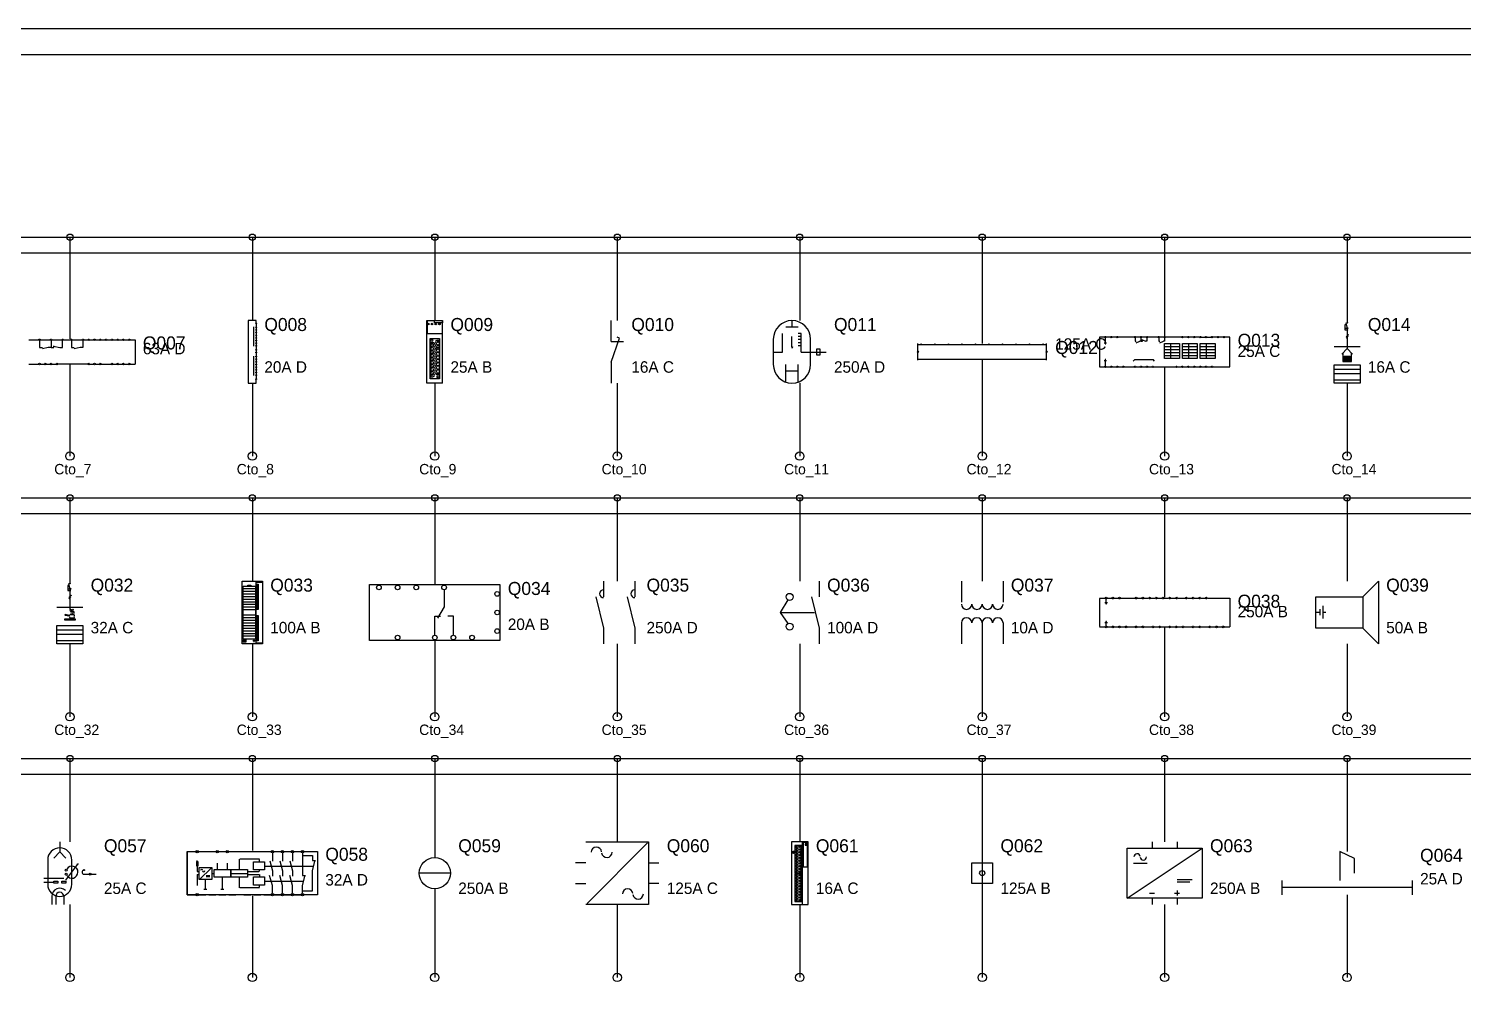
# Model space of a CAD drawing. Header units: metres. Extents: x 2 to 99, y 2 to 133.
# Drawn here: x 27.21 to 54.73, y 114.69 to 133 of the extents above; entities that cross this region are included whole.
import ezdxf

# ---------------------------------------------------------------- set-up
doc = ezdxf.new("R2010")
doc.units = ezdxf.units.M
for name, color, linetype in [('BARRAS_BUSBAR', 7, 'Continuous'), ('COMPONENTES', 7, 'Continuous'), ('FORMATO_LAMINA', 7, 'Continuous'), ('LINEAS_FUERZA', 7, 'Continuous'), ('TEXTOS_CIRCUITO', 7, 'Continuous')]:
    doc.layers.add(name, color=color, linetype=linetype)

msp = doc.modelspace()

# ---------------------------------------------------------------- linework, layer by layer
at = {"layer": 'BARRAS_BUSBAR'}
for p, q in [((5, 129), (96, 129)), ((5, 128.7), (96, 128.7)), ((5, 124), (96, 124)), ((5, 123.7), (96, 123.7)), ((5, 119), (96, 119)), ((5, 118.7), (96, 118.7))]:
    msp.add_line(p, q, dxfattribs=at)
at = {"layer": 'COMPONENTES'}
for p, q in [((31.522, 127.28), (31.522, 126.907)), ((31.573, 127.341), (31.573, 127.28)), ((31.573, 127.265), (31.573, 127.229)), ((31.573, 127.214), (31.573, 127.178)), ((31.573, 127.163), (31.573, 127.127)), ((34.85, 126.2), (34.85, 127.4)), ((34.85, 127.4), (35.15, 127.4)), ((34.857, 127.143), (34.857, 127.4)), ((35.143, 127.143), (34.857, 127.143)), ((34.864, 127.344), (34.885, 127.323)), ((34.864, 127.323), (34.885, 127.344)), ((34.937, 127.344), (34.958, 127.323)), ((34.937, 127.323), (34.958, 127.344)), ((35.007, 127.344), (35.028, 127.323)), ((35.007, 127.323), (35.028, 127.344)), ((35.078, 127.344), (35.099, 127.323)), ((35.078, 127.323), (35.099, 127.344)), ((35.143, 127.357), (35.143, 127.143)), ((35.15, 126.2), (35.15, 127.4)), ((38.38, 127), (38.38, 127.4)), ((41.672, 126.797), (41.672, 127.155)), ((41.731, 127.281), (41.97, 127.281)), ((41.851, 127.4), (41.851, 127.281)), ((42.03, 127.155), (41.97, 127.155)), ((42.03, 126.797), (42.03, 127.155)), ((52.488, 127.317), (52.459, 127.317)), ((52.459, 127.317), (52.459, 127.222)), ((52.459, 127.255), (52.517, 127.255)), ((52.459, 127.222), (52.517, 127.222)), ((52.508, 127.367), (52.492, 127.35)), ((52.492, 127.367), (52.508, 127.35)), ((52.5, 127.4), (52.5, 127.359)), ((52.5, 127.263), (52.517, 127.263)), ((52.5, 127.247), (52.517, 127.247)), ((52.5, 127.243), (52.5, 127.234)), ((52.5, 127.21), (52.5, 127.193)), ((52.5, 127.193), (52.5, 126.928)), ((52.517, 127.263), (52.517, 127.247)), ((27.211, 127.033), (27.4, 127.033)), ((27.417, 127.017), (27.417, 126.883)), ((27.417, 126.883), (27.472, 126.883)), ((27.433, 127.033), (27.622, 127.033)), ((27.656, 127.033), (27.844, 127.033)), ((27.878, 127.033), (28.011, 127.033)), ((28.028, 127.017), (28.028, 126.883)), ((28.028, 126.883), (28.083, 126.883)), ((28.044, 127.033), (28.233, 127.033)), ((28.267, 127.033), (28.344, 127.033)), ((28.378, 127.033), (28.456, 127.033)), ((28.489, 127.033), (28.567, 127.033)), ((28.6, 127.033), (28.678, 127.033)), ((28.711, 127.033), (28.789, 127.033)), ((28.822, 127.033), (28.9, 127.033)), ((28.933, 127.033), (29.011, 127.033)), ((29.044, 127.033), (29.122, 127.033)), ((29.156, 127.033), (29.25, 127.033)), ((29.25, 127.033), (29.25, 126.567)), ((31.573, 127.111), (31.573, 127.076)), ((31.573, 127.06), (31.573, 127.025)), ((31.573, 127.009), (31.573, 126.974)), ((31.573, 126.958), (31.573, 126.923)), ((31.573, 126.907), (31.573, 126.846)), ((34.921, 126.989), (34.921, 126.32)), ((34.921, 126.989), (34.967, 126.989)), ((35.037, 127.027), (35.083, 127.027)), ((35.037, 126.892), (35.083, 126.892)), ((35.083, 127.027), (35.083, 126.363)), ((38.38, 126.6), (38.54, 127.06)), ((38.38, 127), (38.62, 127)), ((38.54, 127.06), (38.5, 127.08)), ((41.493, 127.036), (41.493, 126.558)), ((41.851, 126.899), (41.851, 127.096)), ((42.03, 127.096), (41.97, 127.096)), ((42.03, 127.036), (41.97, 127.036)), ((42.03, 126.976), (41.97, 126.976)), ((42.03, 126.916), (41.97, 126.916)), ((42.209, 126.558), (42.209, 127.036)), ((44.266, 126.943), (44.321, 126.943)), ((44.341, 126.943), (44.581, 126.943)), ((44.601, 126.943), (44.841, 126.943)), ((44.86, 126.943), (45.101, 126.943)), ((45.12, 126.943), (45.36, 126.943)), ((45.38, 126.943), (45.62, 126.943)), ((45.64, 126.943), (45.88, 126.943)), ((45.899, 126.943), (46.14, 126.943)), ((46.159, 126.943), (46.399, 126.943)), ((46.419, 126.943), (46.659, 126.943)), ((46.679, 126.943), (46.734, 126.943)), ((47.847, 127.084), (47.75, 127.084)), ((47.75, 127.084), (47.75, 126.516)), ((47.841, 126.976), (47.886, 126.976)), ((47.852, 126.965), (47.875, 126.965)), ((47.858, 126.953), (47.869, 126.953)), ((47.864, 126.976), (47.864, 127.061)), ((47.96, 127.084), (47.881, 127.084)), ((48.074, 127.084), (47.994, 127.084)), ((48.188, 127.084), (48.108, 127.084)), ((48.415, 127.084), (48.148, 127.084)), ((48.432, 127.061), (48.432, 127.005)), ((48.432, 127.005), (48.455, 127.005)), ((48.528, 127.084), (48.449, 127.084)), ((48.455, 126.976), (48.523, 127.005)), ((48.545, 127.005), (48.523, 127.005)), ((48.545, 127.061), (48.545, 127.005)), ((48.545, 127.005), (48.568, 127.005)), ((48.642, 127.084), (48.562, 127.084)), ((48.568, 127.033), (48.636, 127.005)), ((48.568, 127.005), (48.574, 127.005)), ((48.574, 127.005), (48.574, 127.039)), ((48.659, 127.005), (48.636, 127.005)), ((48.659, 127.061), (48.659, 127.005)), ((48.869, 127.084), (48.676, 127.084)), ((48.886, 127.061), (48.886, 127.005)), ((48.886, 127.005), (48.909, 127.005)), ((48.983, 127.084), (48.903, 127.084)), ((48.909, 126.976), (48.977, 127.005)), ((49, 127.005), (48.977, 127.005)), ((49, 127.061), (49, 127.005)), ((49, 126.902), (49.284, 126.902)), ((49.324, 127.084), (49.017, 127.084)), ((49.114, 126.959), (49.114, 126.675)), ((49.341, 126.902), (49.625, 126.902)), ((49.438, 127.084), (49.358, 127.084)), ((49.455, 126.959), (49.455, 126.675)), ((49.551, 127.084), (49.472, 127.084)), ((49.665, 127.084), (49.585, 127.084)), ((49.682, 126.902), (49.966, 126.902)), ((49.699, 127.084), (49.778, 127.084)), ((49.795, 126.959), (49.795, 126.675)), ((49.812, 127.084), (49.892, 127.084)), ((50.006, 127.084), (49.926, 127.084)), ((50.125, 127.084), (50.04, 127.084)), ((50.25, 127.084), (50.153, 127.084)), ((50.25, 126.516), (50.25, 127.084)), ((52.252, 126.903), (52.748, 126.903)), ((52.521, 127.127), (52.479, 127.086)), ((52.521, 127.102), (52.479, 127.061)), ((52.5, 126.924), (52.5, 126.862)), ((31.522, 126.718), (31.522, 126.346)), ((31.573, 126.831), (31.573, 126.795)), ((31.573, 126.78), (31.573, 126.718)), ((31.573, 126.703), (31.573, 126.667)), ((31.573, 126.652), (31.573, 126.616)), ((31.573, 126.601), (31.573, 126.565)), ((38.38, 126.6), (38.38, 126.2)), ((41.493, 126.797), (41.672, 126.797)), ((42.03, 126.797), (42.507, 126.797)), ((44.266, 126.657), (46.734, 126.657)), ((47.841, 126.635), (47.886, 126.635)), ((47.852, 126.647), (47.875, 126.647)), ((47.858, 126.658), (47.869, 126.658)), ((47.864, 126.539), (47.864, 126.63)), ((48.398, 126.624), (48.426, 126.652)), ((48.426, 126.652), (48.778, 126.652)), ((48.807, 126.624), (48.778, 126.652)), ((49, 126.845), (49.284, 126.845)), ((49, 126.789), (49.284, 126.789)), ((49, 126.732), (49.284, 126.732)), ((49.341, 126.845), (49.625, 126.845)), ((49.341, 126.789), (49.625, 126.789)), ((49.341, 126.732), (49.625, 126.732)), ((49.682, 126.845), (49.966, 126.845)), ((49.682, 126.789), (49.966, 126.789)), ((49.682, 126.732), (49.966, 126.732)), ((52.5, 126.862), (52.397, 126.759)), ((52.417, 126.779), (52.417, 126.614)), ((52.417, 126.614), (52.583, 126.614)), ((52.44, 126.614), (52.44, 126.717)), ((52.442, 126.717), (52.558, 126.717)), ((52.442, 126.697), (52.558, 126.697)), ((52.442, 126.676), (52.558, 126.676)), ((52.442, 126.655), (52.558, 126.655)), ((52.442, 126.634), (52.558, 126.634)), ((52.5, 126.862), (52.603, 126.759)), ((52.56, 126.717), (52.56, 126.614)), ((52.583, 126.614), (52.583, 126.779)), ((27.211, 126.567), (27.4, 126.567)), ((27.433, 126.567), (27.511, 126.567)), ((27.544, 126.567), (27.622, 126.567)), ((27.656, 126.567), (27.733, 126.567)), ((28.344, 126.567), (27.767, 126.567)), ((28.378, 126.567), (28.456, 126.567)), ((28.489, 126.567), (28.567, 126.567)), ((28.6, 126.567), (28.789, 126.567)), ((28.822, 126.567), (28.9, 126.567)), ((28.933, 126.567), (29.011, 126.567)), ((29.044, 126.567), (29.122, 126.567)), ((29.156, 126.567), (29.25, 126.567)), ((31.573, 126.55), (31.573, 126.514)), ((31.573, 126.499), (31.573, 126.463)), ((31.573, 126.448), (31.573, 126.412)), ((31.573, 126.397), (31.573, 126.361)), ((31.573, 126.346), (31.573, 126.284)), ((34.921, 126.32), (34.967, 126.32)), ((35.037, 126.363), (35.083, 126.363)), ((41.731, 126.224), (41.731, 126.558)), ((41.731, 126.439), (41.97, 126.439)), ((41.97, 126.224), (41.97, 126.558)), ((47.75, 126.516), (47.847, 126.516)), ((47.881, 126.516), (47.96, 126.516)), ((47.994, 126.516), (48.074, 126.516)), ((48.108, 126.516), (48.188, 126.516)), ((48.222, 126.516), (48.415, 126.516)), ((48.449, 126.516), (48.528, 126.516)), ((48.562, 126.516), (48.642, 126.516)), ((48.676, 126.516), (48.756, 126.516)), ((48.79, 126.516), (49.097, 126.516)), ((49.085, 126.516), (49.21, 126.516)), ((49.244, 126.516), (49.324, 126.516)), ((49.358, 126.516), (49.438, 126.516)), ((49.472, 126.516), (49.551, 126.516)), ((49.585, 126.516), (49.665, 126.516)), ((49.699, 126.516), (49.778, 126.516)), ((49.812, 126.516), (49.892, 126.516)), ((49.926, 126.516), (50.006, 126.516)), ((49.966, 126.516), (50.165, 126.516)), ((50.153, 126.516), (50.25, 126.516)), ((52.252, 126.469), (52.748, 126.469)), ((52.252, 126.386), (52.748, 126.386)), ((35.15, 126.2), (34.85, 126.2)), ((52.252, 126.262), (52.748, 126.262)), ((27.988, 122.317), (27.959, 122.317)), ((27.959, 122.317), (27.959, 122.222)), ((27.959, 122.255), (28.017, 122.255)), ((27.959, 122.222), (28.017, 122.222)), ((28.008, 122.367), (27.992, 122.35)), ((27.992, 122.367), (28.008, 122.35)), ((28, 122.4), (28, 122.359)), ((28, 122.263), (28.017, 122.263)), ((28, 122.247), (28.017, 122.247)), ((28, 122.243), (28, 122.234)), ((28, 122.21), (28, 122.193)), ((28, 122.193), (28, 121.932)), ((28.017, 122.263), (28.017, 122.247)), ((31.558, 122.253), (31.322, 122.253)), ((31.558, 122.203), (31.322, 122.203)), ((31.57, 122.381), (31.694, 122.381)), ((31.57, 122.381), (31.57, 121.217)), ((31.61, 122.314), (31.581, 122.314)), ((31.61, 122.293), (31.581, 122.293)), ((31.61, 122.264), (31.581, 122.264)), ((31.61, 122.242), (31.581, 122.242)), ((31.61, 122.213), (31.581, 122.213)), ((31.61, 122.191), (31.581, 122.191)), ((38.237, 122.4), (38.237, 122.1)), ((38.837, 122.4), (38.837, 122.1)), ((42.375, 122.4), (42.375, 122.1)), ((45.1, 122.4), (45.1, 122)), ((45.9, 122.4), (45.9, 122)), ((52.8, 122.1), (53.1, 122.4)), ((53.1, 122.4), (53.1, 121.2)), ((28.021, 122.127), (27.979, 122.086)), ((28.021, 122.102), (27.979, 122.061)), ((28, 121.928), (28, 121.862)), ((31.558, 122.152), (31.322, 122.152)), ((31.558, 122.102), (31.322, 122.102)), ((31.558, 122.052), (31.322, 122.052)), ((31.558, 122.001), (31.322, 122.001)), ((31.558, 121.951), (31.322, 121.951)), ((31.61, 122.162), (31.581, 122.162)), ((31.61, 122.141), (31.581, 122.141)), ((31.61, 122.112), (31.581, 122.112)), ((31.61, 122.09), (31.581, 122.09)), ((31.61, 122.061), (31.581, 122.061)), ((31.61, 122.039), (31.581, 122.039)), ((31.61, 122.01), (31.581, 122.01)), ((31.61, 121.989), (31.581, 121.989)), ((31.61, 121.96), (31.581, 121.96)), ((31.61, 121.938), (31.581, 121.938)), ((47.75, 122.076), (47.859, 122.076)), ((47.75, 122.069), (47.75, 121.531)), ((47.853, 121.992), (47.904, 121.992)), ((47.865, 121.979), (47.891, 121.979)), ((47.872, 121.967), (47.885, 121.967)), ((47.878, 121.992), (47.878, 122.056)), ((47.897, 122.076), (47.987, 122.076)), ((48.026, 122.076), (48.115, 122.076)), ((48.154, 122.076), (48.436, 122.076)), ((48.474, 122.076), (48.564, 122.076)), ((48.603, 122.076), (48.692, 122.076)), ((48.731, 122.076), (48.821, 122.076)), ((48.859, 122.076), (48.949, 122.076)), ((48.987, 122.076), (49.077, 122.076)), ((49.115, 122.076), (49.212, 122.076)), ((49.25, 122.076), (49.397, 122.076)), ((49.436, 122.076), (49.526, 122.076)), ((49.564, 122.076), (49.654, 122.076)), ((49.692, 122.076), (49.782, 122.076)), ((49.821, 122.076), (50.25, 122.076)), ((50.25, 122.076), (50.25, 121.524)), ((52.035, 121.927), (52.035, 121.687)), ((27.752, 121.903), (28.248, 121.903)), ((27.995, 121.721), (27.995, 121.754)), ((28.082, 121.754), (28.001, 121.754)), ((28.062, 121.694), (28.021, 121.694)), ((28.088, 121.721), (28.088, 121.754)), ((31.558, 121.901), (31.322, 121.901)), ((31.558, 121.85), (31.322, 121.85)), ((31.558, 121.746), (31.322, 121.746)), ((31.558, 121.695), (31.322, 121.695)), ((31.558, 121.645), (31.322, 121.645)), ((31.61, 121.909), (31.581, 121.909)), ((31.61, 121.887), (31.581, 121.887)), ((31.61, 121.711), (31.581, 121.711)), ((31.61, 121.689), (31.581, 121.689)), ((31.61, 121.66), (31.581, 121.66)), ((31.61, 121.639), (31.581, 121.639)), ((41.625, 121.8), (42.285, 121.8)), ((51.915, 121.807), (51.975, 121.807)), ((51.975, 121.867), (51.975, 121.747)), ((52.035, 121.807), (52.095, 121.807)), ((27.752, 121.469), (28.248, 121.469)), ((27.752, 121.386), (28.248, 121.386)), ((31.558, 121.595), (31.322, 121.595)), ((31.558, 121.545), (31.322, 121.545)), ((31.558, 121.494), (31.322, 121.494)), ((31.558, 121.444), (31.322, 121.444)), ((31.558, 121.394), (31.322, 121.394)), ((31.61, 121.61), (31.581, 121.61)), ((31.61, 121.588), (31.581, 121.588)), ((31.61, 121.559), (31.581, 121.559)), ((31.61, 121.537), (31.581, 121.537)), ((31.61, 121.508), (31.581, 121.508)), ((31.61, 121.486), (31.581, 121.486)), ((31.61, 121.458), (31.581, 121.458)), ((31.61, 121.436), (31.581, 121.436)), ((31.61, 121.407), (31.581, 121.407)), ((31.61, 121.385), (31.581, 121.385)), ((45.1, 121.6), (45.1, 121.2)), ((45.5, 121.6), (45.5, 121.2)), ((45.9, 121.6), (45.9, 121.2)), ((47.75, 121.524), (47.859, 121.524)), ((47.853, 121.608), (47.904, 121.608)), ((47.865, 121.621), (47.891, 121.621)), ((47.872, 121.633), (47.885, 121.633)), ((47.878, 121.544), (47.878, 121.608)), ((47.897, 121.524), (47.987, 121.524)), ((48.026, 121.524), (48.115, 121.524)), ((48.154, 121.524), (48.244, 121.524)), ((48.282, 121.524), (48.436, 121.524)), ((48.474, 121.524), (48.564, 121.524)), ((48.603, 121.524), (48.756, 121.524)), ((48.795, 121.524), (48.885, 121.524)), ((48.923, 121.524), (49.077, 121.524)), ((49.115, 121.524), (49.205, 121.524)), ((49.244, 121.524), (49.333, 121.524)), ((49.372, 121.524), (49.526, 121.524)), ((49.564, 121.524), (49.654, 121.524)), ((49.692, 121.524), (49.846, 121.524)), ((49.885, 121.524), (49.974, 121.524)), ((50.013, 121.524), (50.103, 121.524)), ((50.141, 121.524), (50.25, 121.524)), ((53.1, 121.2), (52.8, 121.5)), ((27.752, 121.262), (28.248, 121.262)), ((31.558, 121.343), (31.322, 121.343)), ((31.558, 121.254), (31.512, 121.254)), ((31.535, 121.231), (31.535, 121.277)), ((31.57, 121.217), (31.694, 121.217)), ((31.61, 121.356), (31.581, 121.356)), ((31.61, 121.335), (31.581, 121.335)), ((31.61, 121.306), (31.581, 121.306)), ((31.61, 121.284), (31.581, 121.284)), ((27.806, 117.4), (27.806, 117.206)), ((35, 117.4), (35, 117.1)), ((39.08, 117.38), (37.92, 116.22)), ((42.16, 117.4), (41.84, 117.4)), ((41.84, 117.4), (41.84, 116.2)), ((42.04, 117.333), (41.907, 117.333)), ((41.907, 117.333), (41.907, 116.8)), ((41.973, 117.327), (41.933, 117.327)), ((41.933, 117.327), (41.933, 117.287)), ((41.933, 117.287), (41.973, 117.287)), ((41.973, 117.273), (41.933, 117.273)), ((41.933, 117.273), (41.933, 117.233)), ((41.933, 117.233), (41.973, 117.233)), ((41.973, 117.287), (41.973, 117.327)), ((41.973, 117.233), (41.973, 117.273)), ((41.996, 117.297), (42.023, 117.324)), ((41.996, 117.243), (42.023, 117.271)), ((42.031, 117.317), (42.003, 117.289)), ((42.031, 117.263), (42.003, 117.236)), ((42.04, 116.8), (42.04, 117.333)), ((42.053, 116.213), (42.053, 117.387)), ((42.149, 117.387), (42.064, 117.387)), ((42.064, 117.387), (42.064, 116.92)), ((42.131, 117.36), (42.104, 117.36)), ((42.104, 117.36), (42.104, 117.336)), ((42.104, 117.336), (42.131, 117.336)), ((42.131, 117.336), (42.131, 117.36)), ((42.149, 116.92), (42.149, 117.387)), ((42.16, 116.2), (42.16, 117.4)), ((45.5, 117.4), (45.5, 116.2)), ((48.28, 116.32), (49.72, 117.28)), ((48.76, 117.4), (48.76, 117.28)), ((49.24, 117.4), (49.24, 117.28)), ((27.574, 117.052), (27.574, 116.587)), ((27.806, 117.206), (27.69, 117.09)), ((27.806, 117.206), (27.923, 117.09)), ((27.923, 116.665), (28.155, 116.974)), ((28.039, 116.587), (28.039, 117.052)), ((30.25, 117.213), (30.25, 116.387)), ((30.25, 117.213), (30.413, 117.213)), ((30.442, 117.031), (30.442, 117.04)), ((30.471, 117.213), (30.606, 117.213)), ((30.663, 117.213), (30.798, 117.213)), ((30.827, 116.992), (30.827, 116.877)), ((30.856, 117.213), (30.99, 117.213)), ((31.019, 116.992), (31.019, 116.877)), ((31.048, 117.213), (31.183, 117.213)), ((31.25, 117.069), (31.25, 116.877)), ((31.635, 117.069), (31.26, 117.069)), ((31.337, 117.213), (31.471, 117.213)), ((31.529, 117.213), (31.663, 117.213)), ((31.635, 117.021), (31.635, 117.06)), ((31.721, 117.213), (31.856, 117.213)), ((31.885, 117.185), (31.885, 117.031)), ((31.913, 117.213), (32.048, 117.213)), ((32.077, 117.185), (32.077, 117.031)), ((32.106, 117.213), (32.24, 117.213)), ((32.269, 117.185), (32.269, 117.031)), ((32.298, 117.213), (32.433, 117.213)), ((32.462, 117.185), (32.462, 116.752)), ((32.462, 117.137), (32.654, 117.137)), ((32.654, 117.137), (32.654, 117.04)), ((32.654, 117.04), (32.712, 117.04)), ((32.75, 117.213), (32.75, 116.387)), ((37.9, 117), (37.7, 117)), ((39.1, 117), (39.3, 117)), ((41.867, 117.2), (41.893, 117.2)), ((41.87, 117.195), (41.89, 117.195)), ((41.875, 117.19), (41.885, 117.19)), ((41.88, 117.225), (41.88, 117.189)), ((41.973, 117.22), (41.933, 117.22)), ((41.933, 117.22), (41.933, 117.18)), ((41.933, 117.18), (41.973, 117.18)), ((41.973, 117.167), (41.933, 117.167)), ((41.933, 117.167), (41.933, 117.127)), ((41.933, 117.127), (41.973, 117.127)), ((41.973, 117.113), (41.933, 117.113)), ((41.933, 117.113), (41.933, 117.073)), ((41.933, 117.073), (41.973, 117.073)), ((41.973, 117.06), (41.933, 117.06)), ((41.933, 117.06), (41.933, 117.02)), ((41.933, 117.02), (41.973, 117.02)), ((41.973, 117.007), (41.933, 117.007)), ((41.933, 117.007), (41.933, 116.967)), ((41.933, 116.967), (41.973, 116.967)), ((41.973, 117.18), (41.973, 117.22)), ((41.973, 117.127), (41.973, 117.167)), ((41.973, 117.073), (41.973, 117.113)), ((41.973, 117.02), (41.973, 117.06)), ((41.973, 116.967), (41.973, 117.007)), ((41.996, 117.19), (42.023, 117.217)), ((41.996, 117.137), (42.023, 117.164)), ((41.996, 117.083), (42.023, 117.111)), ((41.996, 117.03), (42.023, 117.057)), ((41.996, 116.977), (42.023, 117.004)), ((42.031, 117.21), (42.003, 117.183)), ((42.031, 117.157), (42.003, 117.129)), ((42.031, 117.103), (42.003, 117.076)), ((42.031, 117.05), (42.003, 117.023)), ((42.031, 116.997), (42.003, 116.969)), ((48.4, 116.992), (48.664, 116.992)), ((27.497, 116.703), (27.69, 116.703)), ((27.69, 116.703), (27.884, 116.703)), ((28.271, 116.781), (28.503, 116.781)), ((30.442, 116.925), (30.442, 116.829)), ((30.442, 116.829), (30.471, 116.829)), ((30.442, 116.771), (30.471, 116.771)), ((30.442, 116.771), (30.442, 116.56)), ((30.49, 116.685), (30.712, 116.896)), ((30.615, 116.752), (30.683, 116.752)), ((30.615, 116.733), (30.683, 116.733)), ((30.721, 116.79), (30.769, 116.79)), ((30.923, 116.713), (30.923, 116.492)), ((31.096, 116.79), (31.394, 116.79)), ((31.25, 116.713), (31.25, 116.521)), ((31.404, 116.829), (31.625, 116.829)), ((31.409, 116.771), (31.63, 116.771)), ((31.635, 116.829), (31.635, 116.858)), ((31.635, 116.771), (31.635, 116.733)), ((31.731, 116.935), (32.673, 116.935)), ((32.462, 116.752), (32.519, 116.752)), ((35.3, 116.8), (34.7, 116.8)), ((41.907, 116.8), (42.04, 116.8)), ((42.04, 116.787), (41.907, 116.787)), ((41.907, 116.787), (41.907, 116.253)), ((41.973, 116.953), (41.933, 116.953)), ((41.933, 116.953), (41.933, 116.913)), ((41.933, 116.913), (41.973, 116.913)), ((41.973, 116.9), (41.933, 116.9)), ((41.933, 116.9), (41.933, 116.86)), ((41.933, 116.86), (41.973, 116.86)), ((41.973, 116.847), (41.933, 116.847)), ((41.933, 116.847), (41.933, 116.807)), ((41.933, 116.807), (41.973, 116.807)), ((41.973, 116.78), (41.933, 116.78)), ((41.933, 116.78), (41.933, 116.74)), ((41.933, 116.74), (41.973, 116.74)), ((41.973, 116.727), (41.933, 116.727)), ((41.933, 116.727), (41.933, 116.687)), ((41.933, 116.687), (41.973, 116.687)), ((41.973, 116.913), (41.973, 116.953)), ((41.973, 116.86), (41.973, 116.9)), ((41.973, 116.807), (41.973, 116.847)), ((41.973, 116.74), (41.973, 116.78)), ((41.973, 116.687), (41.973, 116.727)), ((41.996, 116.923), (42.023, 116.951)), ((41.996, 116.87), (42.023, 116.897)), ((41.996, 116.817), (42.023, 116.844)), ((41.996, 116.75), (42.023, 116.777)), ((41.996, 116.697), (42.023, 116.724)), ((42.031, 116.943), (42.003, 116.916)), ((42.031, 116.89), (42.003, 116.863)), ((42.031, 116.837), (42.003, 116.809)), ((42.031, 116.77), (42.003, 116.743)), ((42.031, 116.717), (42.003, 116.689)), ((42.04, 116.253), (42.04, 116.787)), ((42.064, 116.92), (42.149, 116.92)), ((27.497, 116.626), (27.69, 116.626)), ((30.567, 116.492), (30.625, 116.492)), ((30.596, 116.665), (30.596, 116.492)), ((30.894, 116.492), (30.952, 116.492)), ((31.635, 116.521), (31.26, 116.521)), ((31.635, 116.531), (31.635, 116.569)), ((31.731, 116.646), (32.481, 116.646)), ((32.462, 116.463), (32.654, 116.463)), ((35, 116.5), (35, 116.2)), ((37.7, 116.6), (37.9, 116.6)), ((39.3, 116.6), (39.1, 116.6)), ((41.973, 116.673), (41.933, 116.673)), ((41.933, 116.673), (41.933, 116.633)), ((41.933, 116.633), (41.973, 116.633)), ((41.973, 116.62), (41.933, 116.62)), ((41.933, 116.62), (41.933, 116.58)), ((41.933, 116.58), (41.973, 116.58)), ((41.973, 116.567), (41.933, 116.567)), ((41.933, 116.567), (41.933, 116.527)), ((41.933, 116.527), (41.973, 116.527)), ((41.973, 116.513), (41.933, 116.513)), ((41.933, 116.513), (41.933, 116.473)), ((41.933, 116.473), (41.973, 116.473)), ((41.973, 116.46), (41.933, 116.46)), ((41.933, 116.46), (41.933, 116.42)), ((41.933, 116.42), (41.973, 116.42)), ((41.973, 116.407), (41.933, 116.407)), ((41.933, 116.407), (41.933, 116.367)), ((41.973, 116.633), (41.973, 116.673)), ((41.973, 116.58), (41.973, 116.62)), ((41.973, 116.527), (41.973, 116.567)), ((41.973, 116.473), (41.973, 116.513)), ((41.973, 116.42), (41.973, 116.46)), ((41.973, 116.367), (41.973, 116.407)), ((41.996, 116.643), (42.023, 116.671)), ((41.996, 116.59), (42.023, 116.617)), ((41.996, 116.537), (42.023, 116.564)), ((41.996, 116.483), (42.023, 116.511)), ((41.996, 116.43), (42.023, 116.457)), ((42.031, 116.663), (42.003, 116.636)), ((42.031, 116.61), (42.003, 116.583)), ((42.031, 116.557), (42.003, 116.529)), ((42.031, 116.503), (42.003, 116.476)), ((42.031, 116.45), (42.003, 116.423)), ((48.712, 116.416), (48.808, 116.416)), ((49.192, 116.416), (49.288, 116.416)), ((49.24, 116.68), (49.528, 116.68)), ((49.24, 116.632), (49.48, 116.632)), ((49.24, 116.464), (49.24, 116.368)), ((51.25, 116.661), (51.25, 116.383)), ((53.75, 116.522), (51.25, 116.522)), ((53.75, 116.661), (53.75, 116.383)), ((27.652, 116.355), (27.652, 116.2)), ((27.729, 116.355), (27.729, 116.2)), ((27.884, 116.355), (27.884, 116.2)), ((30.25, 116.387), (30.413, 116.387)), ((30.471, 116.387), (30.606, 116.387)), ((30.663, 116.387), (30.798, 116.387)), ((30.856, 116.387), (30.99, 116.387)), ((31.048, 116.387), (31.183, 116.387)), ((31.337, 116.387), (31.471, 116.387)), ((31.529, 116.387), (31.663, 116.387)), ((31.721, 116.387), (31.856, 116.387)), ((31.913, 116.387), (32.048, 116.387)), ((32.106, 116.387), (32.24, 116.387)), ((32.298, 116.387), (32.433, 116.387)), ((41.84, 116.2), (42.16, 116.2)), ((41.907, 116.253), (42.04, 116.253)), ((41.933, 116.367), (41.973, 116.367)), ((41.973, 116.353), (41.933, 116.353)), ((41.933, 116.353), (41.933, 116.313)), ((41.933, 116.313), (41.973, 116.313)), ((41.973, 116.3), (41.933, 116.3)), ((41.933, 116.3), (41.933, 116.26)), ((41.933, 116.26), (41.973, 116.26)), ((41.973, 116.313), (41.973, 116.353)), ((41.973, 116.26), (41.973, 116.3)), ((41.996, 116.377), (42.023, 116.404)), ((41.996, 116.323), (42.023, 116.351)), ((41.996, 116.27), (42.023, 116.297)), ((42.031, 116.397), (42.003, 116.369)), ((42.031, 116.343), (42.003, 116.316)), ((42.031, 116.29), (42.003, 116.263)), ((48.76, 116.32), (48.76, 116.2)), ((49.24, 116.32), (49.24, 116.2))]:
    msp.add_line(p, q, dxfattribs=at)
for points in [[(31.573, 127.357), (31.573, 127.4), (31.42, 127.4), (31.42, 126.2), (31.573, 126.2), (31.573, 126.269)], [(52.5, 127.263), (52.5, 127.276), (52.479, 127.359)], [(27.639, 127.017), (27.639, 126.883), (27.583, 126.883), (27.472, 126.856)], [(27.639, 126.883), (27.694, 126.883), (27.694, 126.917)], [(27.683, 126.911), (27.806, 126.883), (27.861, 126.883), (27.861, 127.017)], [(28.25, 127.017), (28.25, 126.883), (28.194, 126.883), (28.083, 126.856)], [(41.839, 126.899), (41.863, 126.899), (41.851, 126.863)], [(44.266, 126.641), (44.266, 126.794), (44.25, 126.803), (44.282, 126.803), (44.266, 126.813), (44.266, 126.959)], [(46.734, 126.641), (46.734, 126.794), (46.718, 126.803), (46.75, 126.803), (46.734, 126.813), (46.734, 126.959)], [(28, 122.263), (28, 122.276), (27.979, 122.359)], [(35.179, 122.246), (35.179, 121.907), (35.054, 121.693)], [(38.087, 122.1), (38.237, 121.5), (38.237, 121.2)], [(38.688, 122.1), (38.837, 121.5), (38.837, 121.2)], [(41.775, 122.04), (41.625, 121.8), (41.775, 121.59)], [(42.225, 122.1), (42.375, 121.5), (42.375, 121.2)], [(27.995, 121.741), (27.907, 121.761), (27.901, 121.748), (27.995, 121.734)], [(35, 121.354), (35, 121.729), (35.107, 121.729)], [(35.357, 121.371), (35.357, 121.729), (35.25, 121.729)], [(37.9, 117.4), (39.1, 117.4), (39.1, 116.2), (37.9, 116.2)], [(28.155, 116.955), (28.139, 116.97), (28.163, 116.986)], [(31.837, 117.034), (31.885, 116.842), (31.885, 116.745)], [(32.029, 117.034), (32.077, 116.842), (32.077, 116.745)], [(32.221, 117.034), (32.269, 116.842), (32.269, 116.745)], [(32.654, 116.463), (32.654, 116.848), (32.702, 117.05)], [(52.639, 116.8), (52.639, 117.078), (52.361, 117.217), (52.361, 116.661)], [(31.885, 116.415), (31.885, 116.56), (31.827, 116.752)], [(32.077, 116.415), (32.077, 116.56), (32.029, 116.752)], [(32.269, 116.415), (32.269, 116.56), (32.221, 116.752)], [(32.462, 116.415), (32.462, 116.56), (32.51, 116.762)]]:
    msp.add_lwpolyline(points, dxfattribs=at)
for points in [[(34.991, 127.4), (35.15, 127.4), (35.15, 127.357), (34.991, 127.357)], [(34.914, 127.057), (35.09, 127.057), (35.09, 126.286), (34.914, 126.286)], [(49, 126.959), (49.284, 126.959), (49.284, 126.675), (49, 126.675)], [(49.341, 126.959), (49.625, 126.959), (49.625, 126.675), (49.341, 126.675)], [(49.682, 126.959), (49.966, 126.959), (49.966, 126.675), (49.682, 126.675)], [(42.328, 126.857), (42.388, 126.857), (42.388, 126.737), (42.328, 126.737)], [(52.252, 126.552), (52.748, 126.552), (52.748, 126.2), (52.252, 126.2)], [(31.306, 122.4), (31.694, 122.4), (31.694, 121.2), (31.306, 121.2)], [(31.322, 122.303), (31.558, 122.303), (31.558, 121.29), (31.322, 121.29)], [(31.413, 122.323), (31.471, 122.323), (31.471, 122.303), (31.413, 122.303)], [(31.581, 122.343), (31.61, 122.343), (31.61, 121.858), (31.581, 121.858)], [(33.75, 122.336), (36.25, 122.336), (36.25, 121.264), (33.75, 121.264)], [(51.9, 122.1), (52.8, 122.1), (52.8, 121.5), (51.9, 121.5)], [(27.901, 121.681), (28.102, 121.681), (28.102, 121.654), (27.901, 121.654)], [(31.581, 121.74), (31.61, 121.74), (31.61, 121.255), (31.581, 121.255)], [(27.752, 121.552), (28.248, 121.552), (28.248, 121.2), (27.752, 121.2)], [(31.326, 121.277), (31.372, 121.277), (31.372, 121.231), (31.326, 121.231)], [(48.28, 117.28), (49.72, 117.28), (49.72, 116.32), (48.28, 116.32)], [(30.25, 117.213), (32.75, 117.213), (32.75, 116.387), (30.25, 116.387)], [(30.433, 117.021), (30.452, 117.021), (30.452, 116.935), (30.433, 116.935)], [(31.519, 117.015), (31.731, 117.015), (31.731, 116.861), (31.519, 116.861)], [(45.3, 117), (45.7, 117), (45.7, 116.6), (45.3, 116.6)], [(30.481, 116.906), (30.721, 116.906), (30.721, 116.675), (30.481, 116.675)], [(30.769, 116.867), (31.087, 116.867), (31.087, 116.723), (30.769, 116.723)], [(31.087, 116.867), (31.404, 116.867), (31.404, 116.723), (31.087, 116.723)], [(31.519, 116.726), (31.731, 116.726), (31.731, 116.572), (31.519, 116.572)], [(27.69, 116.645), (27.768, 116.645), (27.768, 116.606), (27.69, 116.606)], [(27.845, 116.645), (27.923, 116.645), (27.923, 116.606), (27.845, 116.606)]]:
    msp.add_lwpolyline(points, close=True, dxfattribs=at)
for centre, radius in [((31.573, 127.349), 0.00638), ((31.573, 127.272), 0.00638), ((31.573, 127.221), 0.00638), ((31.573, 127.17), 0.00638), ((34.875, 127.334), 0.0156), ((34.947, 127.334), 0.0156), ((35.018, 127.334), 0.0156), ((35.089, 127.334), 0.0156), ((27.417, 127.033), 0.0139), ((27.639, 127.033), 0.0139), ((27.861, 127.033), 0.0139), ((28.028, 127.033), 0.0139), ((28.25, 127.033), 0.0139), ((28.361, 127.033), 0.0139), ((28.472, 127.033), 0.0139), ((28.583, 127.033), 0.0139), ((28.694, 127.033), 0.0139), ((28.806, 127.033), 0.0139), ((28.917, 127.033), 0.0139), ((29.028, 127.033), 0.0139), ((29.139, 127.033), 0.0139), ((31.573, 127.119), 0.00638), ((31.573, 127.068), 0.00638), ((31.573, 127.017), 0.00638), ((31.573, 126.966), 0.00638), ((31.573, 126.915), 0.00638), ((34.942, 127.023), 0.0195), ((34.945, 126.959), 0.0117), ((34.945, 126.894), 0.0117), ((35.058, 126.993), 0.0117), ((35.058, 126.929), 0.0117), ((35.058, 126.86), 0.0117), ((44.331, 126.943), 0.00812), ((44.591, 126.943), 0.00812), ((44.851, 126.943), 0.00812), ((45.11, 126.943), 0.00812), ((45.37, 126.943), 0.00812), ((45.63, 126.943), 0.00812), ((45.89, 126.943), 0.00812), ((46.149, 126.943), 0.00812), ((46.409, 126.943), 0.00812), ((46.669, 126.943), 0.00812), ((47.864, 127.084), 0.0127), ((47.977, 127.084), 0.0127), ((48.091, 127.084), 0.0127), ((48.432, 127.084), 0.0127), ((48.545, 127.084), 0.0127), ((48.659, 127.084), 0.0127), ((48.886, 127.084), 0.0127), ((49, 127.084), 0.0127), ((49.341, 127.084), 0.0127), ((49.455, 127.084), 0.0127), ((49.568, 127.084), 0.0127), ((49.682, 127.084), 0.0127), ((49.795, 127.084), 0.0127), ((49.909, 127.084), 0.0127), ((50.023, 127.084), 0.0127), ((50.138, 127.084), 0.0127), ((52.5, 126.903), 0.00828), ((52.521, 127.127), 0.00414), ((31.573, 126.838), 0.00638), ((31.573, 126.787), 0.00638), ((31.573, 126.711), 0.00638), ((31.573, 126.66), 0.00638), ((31.573, 126.609), 0.00638), ((34.945, 126.826), 0.0117), ((34.945, 126.761), 0.0117), ((34.945, 126.693), 0.0117), ((34.945, 126.629), 0.0117), ((35.058, 126.796), 0.0117), ((35.058, 126.727), 0.0117), ((35.058, 126.663), 0.0117), ((35.058, 126.594), 0.0117), ((27.417, 126.567), 0.0139), ((27.528, 126.567), 0.0139), ((27.639, 126.567), 0.0139), ((27.75, 126.567), 0.0139), ((28.361, 126.567), 0.0139), ((28.472, 126.567), 0.0139), ((28.583, 126.567), 0.0139), ((28.806, 126.567), 0.0139), ((28.917, 126.567), 0.0139), ((29.028, 126.567), 0.0139), ((29.139, 126.567), 0.0139), ((31.573, 126.557), 0.00638), ((31.573, 126.506), 0.00638), ((31.573, 126.455), 0.00638), ((31.573, 126.404), 0.00638), ((31.573, 126.353), 0.00638), ((34.945, 126.56), 0.0117), ((34.945, 126.496), 0.0117), ((34.945, 126.427), 0.0117), ((34.945, 126.359), 0.0117), ((35.062, 126.32), 0.0195), ((35.058, 126.53), 0.0117), ((35.058, 126.461), 0.0117), ((35.058, 126.393), 0.0117), ((47.864, 126.516), 0.0127), ((47.977, 126.516), 0.0127), ((48.091, 126.516), 0.0127), ((48.205, 126.516), 0.0127), ((48.432, 126.516), 0.0127), ((48.545, 126.516), 0.0127), ((48.659, 126.516), 0.0127), ((48.773, 126.516), 0.0127), ((49.227, 126.516), 0.0127), ((49.341, 126.516), 0.0127), ((49.455, 126.516), 0.0127), ((49.568, 126.516), 0.0127), ((49.682, 126.516), 0.0127), ((49.795, 126.516), 0.0127), ((49.909, 126.516), 0.0127), ((31.573, 126.277), 0.00638), ((31.596, 122.329), 0.00676), ((31.596, 122.278), 0.00676), ((31.596, 122.227), 0.00676), ((33.929, 122.282), 0.0446), ((34.286, 122.282), 0.0446), ((34.643, 122.282), 0.0446), ((35.179, 122.282), 0.0446), ((36.196, 122.157), 0.0446), ((28, 121.903), 0.00828), ((28.021, 122.127), 0.00414), ((31.596, 122.177), 0.00676), ((31.596, 122.126), 0.00676), ((31.596, 122.075), 0.00676), ((31.596, 122.025), 0.00676), ((31.596, 121.974), 0.00676), ((31.596, 121.923), 0.00676), ((41.805, 122.1), 0.067), ((47.878, 122.076), 0.016), ((48.006, 122.076), 0.016), ((48.135, 122.076), 0.016), ((48.455, 122.076), 0.016), ((48.583, 122.076), 0.016), ((48.712, 122.076), 0.016), ((48.84, 122.076), 0.016), ((48.968, 122.076), 0.016), ((49.096, 122.076), 0.016), ((49.231, 122.076), 0.016), ((49.417, 122.076), 0.016), ((49.545, 122.076), 0.016), ((49.673, 122.076), 0.016), ((49.801, 122.076), 0.016), ((27.934, 121.667), 0.00332), ((28.068, 121.667), 0.00336), ((31.596, 121.873), 0.00676), ((31.596, 121.725), 0.00676), ((31.596, 121.675), 0.00676), ((36.196, 121.8), 0.0446), ((31.596, 121.624), 0.00676), ((31.596, 121.573), 0.00676), ((31.596, 121.523), 0.00676), ((31.596, 121.472), 0.00676), ((31.596, 121.421), 0.00676), ((31.596, 121.371), 0.00676), ((34.286, 121.318), 0.0446), ((35, 121.318), 0.0446), ((35.357, 121.318), 0.0446), ((35.714, 121.318), 0.0446), ((36.196, 121.443), 0.0446), ((41.805, 121.53), 0.067), ((47.878, 121.524), 0.016), ((48.006, 121.524), 0.016), ((48.135, 121.524), 0.016), ((48.263, 121.524), 0.016), ((48.455, 121.524), 0.016), ((48.583, 121.524), 0.016), ((48.776, 121.524), 0.016), ((48.904, 121.524), 0.016), ((49.096, 121.524), 0.016), ((49.224, 121.524), 0.016), ((49.353, 121.524), 0.016), ((49.545, 121.524), 0.016), ((49.673, 121.524), 0.016), ((49.865, 121.524), 0.016), ((49.994, 121.524), 0.016), ((50.122, 121.524), 0.016), ((31.349, 121.254), 0.00774), ((31.596, 121.32), 0.00676), ((31.596, 121.269), 0.00676), ((30.442, 117.213), 0.024), ((30.827, 117.213), 0.024), ((31.019, 117.213), 0.024), ((31.885, 117.213), 0.024), ((32.077, 117.213), 0.024), ((32.269, 117.213), 0.024), ((32.462, 117.213), 0.024), ((42.013, 117.307), 0.02), ((42.013, 117.253), 0.02), ((35, 116.8), 0.3), ((41.88, 117.2), 0.0231), ((42.013, 117.2), 0.02), ((42.013, 117.147), 0.02), ((42.013, 117.093), 0.02), ((42.013, 117.04), 0.02), ((42.013, 116.987), 0.02), ((27.93, 116.858), 0.0194), ((27.93, 116.781), 0.0194), ((28.271, 116.858), 0.00968), ((28.387, 116.781), 0.0194), ((42.013, 116.933), 0.02), ((42.013, 116.88), 0.02), ((42.013, 116.827), 0.02), ((42.013, 116.76), 0.02), ((42.013, 116.707), 0.02), ((45.5, 116.8), 0.05), ((30.442, 116.387), 0.024), ((31.885, 116.387), 0.024), ((32.077, 116.387), 0.024), ((32.269, 116.387), 0.024), ((32.462, 116.387), 0.024), ((42.013, 116.653), 0.02), ((42.013, 116.6), 0.02), ((42.013, 116.547), 0.02), ((42.013, 116.493), 0.02), ((42.013, 116.44), 0.02), ((42.013, 116.387), 0.02), ((42.013, 116.333), 0.02), ((42.013, 116.28), 0.02)]:
    msp.add_circle(centre, radius, dxfattribs=at)
for centre, radius, start, end in [((41.851, 127.042), 0.358, 0, 180), ((52.5, 127.222), 0.0134, 270, 450), ((34.965, 126.953), 0.0281, 0, 90), ((34.965, 126.959), 0.0281, 270, 360), ((34.965, 126.892), 0.0281, 0, 90), ((34.965, 126.892), 0.0281, 270, 360), ((35.037, 126.993), 0.0269, 90, 180), ((35.037, 126.993), 0.0269, 180, 270), ((35.037, 126.925), 0.0269, 90, 180), ((35.037, 126.926), 0.0269, 180, 270), ((35.037, 126.858), 0.0269, 90, 180), ((34.965, 126.825), 0.0281, 0, 90), ((34.965, 126.825), 0.0281, 270, 360), ((34.965, 126.758), 0.0281, 0, 90), ((34.965, 126.758), 0.0281, 270, 360), ((34.965, 126.691), 0.0281, 0, 90), ((34.965, 126.691), 0.0281, 270, 360), ((34.965, 126.623), 0.0281, 0, 90), ((34.965, 126.623), 0.0281, 270, 360), ((35.037, 126.864), 0.0269, 180, 270), ((35.037, 126.798), 0.0269, 90, 180), ((35.037, 126.798), 0.0269, 180, 270), ((35.037, 126.73), 0.0269, 90, 180), ((35.037, 126.731), 0.0269, 180, 270), ((35.037, 126.662), 0.0269, 90, 180), ((35.037, 126.663), 0.0269, 180, 270), ((35.037, 126.597), 0.0269, 90, 180), ((35.037, 126.597), 0.0269, 180, 270), ((34.965, 126.557), 0.0281, 0, 90), ((34.965, 126.557), 0.0281, 270, 360), ((34.965, 126.489), 0.0281, 0, 90), ((34.965, 126.489), 0.0281, 270, 360), ((34.965, 126.422), 0.0281, 0, 90), ((34.965, 126.422), 0.0281, 270, 360), ((34.965, 126.355), 0.0281, 0, 90), ((34.965, 126.355), 0.0281, 270, 360), ((35.037, 126.529), 0.0269, 90, 180), ((35.037, 126.53), 0.0269, 180, 270), ((35.037, 126.461), 0.0269, 90, 180), ((35.037, 126.462), 0.0269, 180, 270), ((35.037, 126.396), 0.0269, 90, 180), ((35.037, 126.396), 0.0269, 180, 270), ((41.851, 126.558), 0.358, 180, 360), ((28, 122.222), 0.0134, 270, 450), ((38.237, 122.16), 0.075, 90, 270), ((38.837, 122.16), 0.075, 90, 270), ((45.2, 121.96), 0.1, 180, 360), ((45.4, 121.96), 0.1, 180, 360), ((45.6, 121.96), 0.1, 180, 360), ((45.8, 121.96), 0.1, 180, 360), ((28.015, 121.714), 0.0201, 180, 270), ((28.015, 121.842), 0.0168, 90, 270), ((28.015, 121.802), 0.0168, 270, 450), ((28.041, 121.842), 0.0168, 90, 270), ((28.041, 121.802), 0.0168, 270, 450), ((28.068, 121.842), 0.0168, 90, 270), ((28.068, 121.802), 0.0168, 270, 450), ((28.068, 121.714), 0.0201, 270, 360), ((45.2, 121.6), 0.1, 0, 180), ((45.4, 121.6), 0.1, 0, 180), ((45.6, 121.6), 0.1, 0, 180), ((45.8, 121.6), 0.1, 0, 180), ((27.806, 117.052), 0.232, 0, 180), ((38.1, 117.2), 0.1, 5, 180), ((38.3, 117.2), 0.1, 185, 360), ((48.472, 117.112), 0.06, 5, 180), ((48.592, 117.112), 0.06, 185, 360), ((28.039, 116.819), 0.116, 209, 509), ((28.271, 116.819), 0.0387, 90, 270), ((30.529, 116.848), 0.024, 5, 180), ((30.567, 116.848), 0.024, 185, 360), ((27.806, 116.587), 0.232, 180, 360), ((27.806, 116.355), 0.155, 45, 180), ((27.806, 116.355), 0.0774, 0, 180), ((38.7, 116.4), 0.1, 5, 180), ((38.9, 116.4), 0.1, 185, 360)]:
    msp.add_arc(centre, radius, start, end, dxfattribs=at)
at = {"layer": 'FORMATO_LAMINA'}
for points in [[(2, 2), (99, 2), (99, 133), (2, 133)], [(2.5, 2.5), (98.5, 2.5), (98.5, 132.5), (2.5, 132.5)]]:
    msp.add_lwpolyline(points, close=True, dxfattribs=at)
at = {"layer": 'LINEAS_FUERZA'}
for p, q in [((28, 129), (28, 127.047)), ((31.5, 129), (31.5, 127.4)), ((35, 129), (35, 127.4)), ((38.5, 129), (38.5, 127.4)), ((42, 129), (42, 127.4)), ((45.5, 129), (45.5, 126.959)), ((49, 129), (49, 127.097)), ((52.5, 129), (52.5, 127.4)), ((45.5, 126.641), (45.5, 124.8)), ((28, 126.553), (28, 124.8)), ((49, 126.503), (49, 124.8)), ((31.5, 126.2), (31.5, 124.8)), ((35, 126.2), (35, 124.8)), ((38.5, 126.2), (38.5, 124.8)), ((42, 126.2), (42, 124.8)), ((52.5, 126.2), (52.5, 124.8)), ((28, 124), (28, 122.4)), ((31.5, 124), (31.5, 122.4)), ((35, 124), (35, 122.336)), ((38.5, 124), (38.5, 122.4)), ((42, 124), (42, 122.4)), ((45.5, 124), (45.5, 122.4)), ((49, 124), (49, 122.092)), ((52.5, 124), (52.5, 122.4)), ((49, 121.508), (49, 119.8)), ((28, 121.2), (28, 119.8)), ((31.5, 121.2), (31.5, 119.8)), ((35, 121.264), (35, 119.8)), ((38.5, 121.2), (38.5, 119.8)), ((42, 121.2), (42, 119.8)), ((45.5, 121.2), (45.5, 119.8)), ((52.5, 121.2), (52.5, 119.8)), ((28, 119), (28, 117.4)), ((31.5, 119), (31.5, 117.237)), ((35, 119), (35, 117.4)), ((38.5, 119), (38.5, 117.4)), ((42, 119), (42, 117.4)), ((45.5, 119), (45.5, 117.4)), ((49, 119), (49, 117.4)), ((52.5, 119), (52.5, 117.217)), ((28, 116.2), (28, 114.8)), ((31.5, 116.362), (31.5, 114.8)), ((35, 116.2), (35, 114.8)), ((38.5, 116.2), (38.5, 114.8)), ((42, 116.2), (42, 114.8)), ((45.5, 116.2), (45.5, 114.8)), ((49, 116.2), (49, 114.8)), ((52.5, 116.383), (52.5, 114.8))]:
    msp.add_line(p, q, dxfattribs=at)
for centre, radius in [((28, 129), 0.06), ((31.5, 129), 0.06), ((35, 129), 0.06), ((38.5, 129), 0.06), ((42, 129), 0.06), ((45.5, 129), 0.06), ((49, 129), 0.06), ((52.5, 129), 0.06), ((28, 124.8), 0.08), ((31.5, 124.8), 0.08), ((35, 124.8), 0.08), ((38.5, 124.8), 0.08), ((42, 124.8), 0.08), ((45.5, 124.8), 0.08), ((49, 124.8), 0.08), ((52.5, 124.8), 0.08), ((28, 124), 0.06), ((31.5, 124), 0.06), ((35, 124), 0.06), ((38.5, 124), 0.06), ((42, 124), 0.06), ((45.5, 124), 0.06), ((49, 124), 0.06), ((52.5, 124), 0.06), ((28, 119.8), 0.08), ((31.5, 119.8), 0.08), ((35, 119.8), 0.08), ((38.5, 119.8), 0.08), ((42, 119.8), 0.08), ((45.5, 119.8), 0.08), ((49, 119.8), 0.08), ((52.5, 119.8), 0.08), ((28, 119), 0.06), ((31.5, 119), 0.06), ((35, 119), 0.06), ((38.5, 119), 0.06), ((42, 119), 0.06), ((45.5, 119), 0.06), ((49, 119), 0.06), ((52.5, 119), 0.06), ((28, 114.8), 0.08), ((31.5, 114.8), 0.08), ((35, 114.8), 0.08), ((38.5, 114.8), 0.08), ((42, 114.8), 0.08), ((45.5, 114.8), 0.08), ((49, 114.8), 0.08), ((52.5, 114.8), 0.08)]:
    msp.add_circle(centre, radius, dxfattribs=at)

# ---------------------------------------------------------------- texts
at = {"layer": 'TEXTOS_CIRCUITO'}
for s, height, p in [('Q008', 0.25, (31.73, 127.2)), ('Q009', 0.25, (35.3, 127.2)), ('Q010', 0.25, (38.77, 127.2)), ('Q011', 0.25, (42.657, 127.2)), ('Q014', 0.25, (52.898, 127.2)), ('Q013', 0.25, (50.4, 126.897)), ('63A D', 0.22, (29.4, 126.753)), ('Q007', 0.25, (29.4, 126.847)), ('Q012', 0.25, (46.9, 126.759)), ('125A C', 0.22, (46.9, 126.841)), ('25A C', 0.22, (50.4, 126.703)), ('20A D', 0.22, (31.73, 126.4)), ('25A B', 0.22, (35.3, 126.4)), ('16A C', 0.22, (38.77, 126.4)), ('250A D', 0.22, (42.657, 126.4)), ('16A C', 0.22, (52.898, 126.4)), ('Cto_7', 0.2, (27.7, 124.45)), ('Cto_8', 0.2, (31.2, 124.45)), ('Cto_9', 0.2, (34.7, 124.45)), ('Cto_10', 0.2, (38.2, 124.45)), ('Cto_11', 0.2, (41.7, 124.45)), ('Cto_12', 0.2, (45.2, 124.45)), ('Cto_13', 0.2, (48.7, 124.45)), ('Cto_14', 0.2, (52.2, 124.45)), ('Q032', 0.25, (28.398, 122.2)), ('Q033', 0.25, (31.844, 122.2)), ('Q034', 0.25, (36.4, 122.136)), ('Q035', 0.25, (39.062, 122.2)), ('Q036', 0.25, (42.525, 122.2)), ('Q037', 0.25, (46.05, 122.2)), ('Q039', 0.25, (53.25, 122.2)), ('250A B', 0.22, (50.4, 121.708)), ('Q038', 0.25, (50.4, 121.892)), ('20A B', 0.22, (36.4, 121.464)), ('32A C', 0.22, (28.398, 121.4)), ('100A B', 0.22, (31.844, 121.4)), ('250A D', 0.22, (39.062, 121.4)), ('100A D', 0.22, (42.525, 121.4)), ('10A D', 0.22, (46.05, 121.4)), ('50A B', 0.22, (53.25, 121.4)), ('Cto_32', 0.2, (27.7, 119.45)), ('Cto_33', 0.2, (31.2, 119.45)), ('Cto_34', 0.2, (34.7, 119.45)), ('Cto_35', 0.2, (38.2, 119.45)), ('Cto_36', 0.2, (41.7, 119.45)), ('Cto_37', 0.2, (45.2, 119.45)), ('Cto_38', 0.2, (48.7, 119.45)), ('Cto_39', 0.2, (52.2, 119.45)), ('Q057', 0.25, (28.653, 117.2)), ('Q058', 0.25, (32.9, 117.037)), ('Q059', 0.25, (35.45, 117.2)), ('Q060', 0.25, (39.45, 117.2)), ('Q061', 0.25, (42.31, 117.2)), ('Q062', 0.25, (45.85, 117.2)), ('Q063', 0.25, (49.87, 117.2)), ('Q064', 0.25, (53.9, 117.017)), ('32A D', 0.22, (32.9, 116.562)), ('25A D', 0.22, (53.9, 116.583)), ('25A C', 0.22, (28.653, 116.4)), ('250A B', 0.22, (35.45, 116.4)), ('125A C', 0.22, (39.45, 116.4)), ('16A C', 0.22, (42.31, 116.4)), ('125A B', 0.22, (45.85, 116.4)), ('250A B', 0.22, (49.87, 116.4))]:
    msp.add_text(s, height=height, dxfattribs=at).set_placement(p)

doc.saveas('drawing.dxf')
